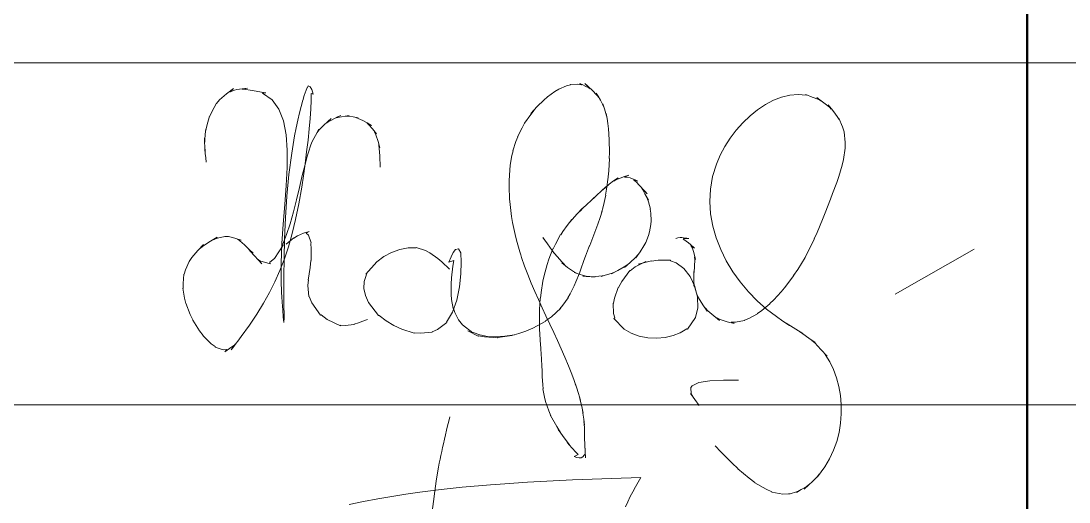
# Model space of a CAD drawing. Header units: millimetres. Extents: x -26895 to 107134, y 1241 to 21401.
# Drawn here: x 46806 to 47419, y 2185 to 2466 of the extents above; entities that cross this region are included whole.
import ezdxf

# ---------------------------------------------------------------- set-up
doc = ezdxf.new("R2010")
doc.units = ezdxf.units.MM
doc.layers.add('STANDARD', color=18, linetype='Continuous', lineweight=25, true_color=0x000000)

# ---------------------------------------------------------------- blocks, each defined once
blk = doc.blocks.new('*U37')
at = {"layer": 'STANDARD', "color": 0, "linetype": 'Continuous', "lineweight": 50}
blk.add_line((-130, 55), (-130, 0), dxfattribs=at)
at = {"layer": 'STANDARD', "color": 0, "linetype": 'Continuous', "lineweight": 13}
for p, q in [((-185, 25), (-120, 25)), ((-185, 20), (-120, 20))]:
    blk.add_line(p, q, dxfattribs=at)
at = {"layer": 'STANDARD', "color": 5, "linetype": 'Continuous', "lineweight": 18}
for p, q in [((-140.52, 24.63), (-140.503, 24.661)), ((-140.503, 24.661), (-140.477, 24.648)), ((-136.731, 24.662), (-136.844, 24.615)), ((-136.674, 24.677), (-136.731, 24.662)), ((-136.563, 24.686), (-136.674, 24.681)), ((-136.674, 24.681), (-136.674, 24.677)), ((-136.509, 24.678), (-136.563, 24.686)), ((-136.492, 24.675), (-136.536, 24.695)), ((-136.536, 24.695), (-136.509, 24.678)), ((-136.447, 24.654), (-136.492, 24.675)), ((-136.43, 24.669), (-136.462, 24.698)), ((-136.462, 24.698), (-136.386, 24.62)), ((-136.403, 24.632), (-136.447, 24.654)), ((-136.398, 24.64), (-136.43, 24.669)), ((-141.799, 24.459), (-141.7, 24.545)), ((-141.7, 24.545), (-141.596, 24.625)), ((-141.596, 24.625), (-141.644, 24.577)), ((-141.644, 24.577), (-141.583, 24.6)), ((-141.583, 24.6), (-141.545, 24.607)), ((-141.545, 24.607), (-141.507, 24.613)), ((-141.507, 24.613), (-141.469, 24.619)), ((-141.469, 24.619), (-141.431, 24.624)), ((-141.392, 24.628), (-141.468, 24.616)), ((-141.468, 24.616), (-141.449, 24.616)), ((-141.318, 24.595), (-141.449, 24.616)), ((-141.431, 24.624), (-141.392, 24.628)), ((-141.188, 24.572), (-141.318, 24.595)), ((-141.188, 24.572), (-141.123, 24.56)), ((-141.123, 24.56), (-141.172, 24.557)), ((-141.172, 24.557), (-141.033, 24.46)), ((-140.584, 24.447), (-140.561, 24.521)), ((-140.561, 24.521), (-140.519, 24.637)), ((-140.519, 24.637), (-140.52, 24.63)), ((-140.477, 24.648), (-140.45, 24.61)), ((-140.459, 24.549), (-140.46, 24.449)), ((-140.43, 24.539), (-140.459, 24.549)), ((-140.45, 24.61), (-140.43, 24.539)), ((-137.009, 24.5), (-137.061, 24.455)), ((-136.9, 24.579), (-137.01, 24.502)), ((-137.01, 24.502), (-137.009, 24.5)), ((-136.844, 24.612), (-136.9, 24.579)), ((-136.844, 24.615), (-136.844, 24.612)), ((-136.386, 24.62), (-136.403, 24.632)), ((-136.367, 24.609), (-136.398, 24.64)), ((-136.337, 24.578), (-136.367, 24.609)), ((-136.307, 24.547), (-136.337, 24.578)), ((-136.278, 24.515), (-136.307, 24.547)), ((-136.27, 24.512), (-136.297, 24.556)), ((-136.297, 24.556), (-136.265, 24.497)), ((-136.265, 24.497), (-136.278, 24.515)), ((-136.236, 24.454), (-136.27, 24.512)), ((-133.467, 24.527), (-133.588, 24.498)), ((-133.347, 24.537), (-133.467, 24.527)), ((-133.229, 24.526), (-133.347, 24.537)), ((-133.14, 24.499), (-133.236, 24.536)), ((-133.236, 24.536), (-133.229, 24.526)), ((-133.046, 24.461), (-133.14, 24.499)), ((-141.914, 24.284), (-141.844, 24.408)), ((-141.844, 24.408), (-141.842, 24.406)), ((-141.842, 24.406), (-141.799, 24.459)), ((-141.033, 24.46), (-140.933, 24.323)), ((-140.632, 24.266), (-140.584, 24.453)), ((-140.584, 24.453), (-140.584, 24.447)), ((-140.46, 24.449), (-140.466, 24.327)), ((-137.158, 24.359), (-137.253, 24.26)), ((-137.061, 24.455), (-137.158, 24.359)), ((-136.204, 24.395), (-136.236, 24.454)), ((-136.189, 24.362), (-136.204, 24.395)), ((-136.176, 24.327), (-136.199, 24.397)), ((-136.199, 24.397), (-136.189, 24.362)), ((-133.825, 24.389), (-133.939, 24.312)), ((-133.708, 24.451), (-133.825, 24.389)), ((-133.588, 24.498), (-133.708, 24.451)), ((-133.011, 24.445), (-133.073, 24.491)), ((-133.073, 24.491), (-133.013, 24.442)), ((-133.013, 24.442), (-133.046, 24.461)), ((-132.95, 24.398), (-133.011, 24.445)), ((-132.89, 24.349), (-132.95, 24.398)), ((-132.858, 24.324), (-132.908, 24.383)), ((-132.908, 24.383), (-132.862, 24.322)), ((-132.862, 24.322), (-132.89, 24.349)), ((-141.986, 24.08), (-141.945, 24.219)), ((-141.945, 24.219), (-141.943, 24.218)), ((-141.943, 24.218), (-141.914, 24.284)), ((-140.933, 24.323), (-140.866, 24.151)), ((-140.656, 24.161), (-140.632, 24.266)), ((-140.466, 24.327), (-140.476, 24.187)), ((-140.121, 24.184), (-140.074, 24.207)), ((-140.027, 24.229), (-140.095, 24.193)), ((-140.095, 24.193), (-140.071, 24.2)), ((-140.074, 24.207), (-140.027, 24.229)), ((-140.071, 24.2), (-140.017, 24.211)), ((-140.017, 24.211), (-139.963, 24.221)), ((-139.963, 24.221), (-139.908, 24.229)), ((-139.908, 24.229), (-139.957, 24.218)), ((-139.957, 24.218), (-139.92, 24.217)), ((-139.92, 24.217), (-139.845, 24.207)), ((-139.845, 24.207), (-139.772, 24.194)), ((-139.772, 24.194), (-139.809, 24.198)), ((-139.809, 24.198), (-139.773, 24.186)), ((-137.254, 24.245), (-137.344, 24.116)), ((-137.203, 24.308), (-137.254, 24.245)), ((-137.253, 24.26), (-137.203, 24.308)), ((-136.154, 24.256), (-136.176, 24.327)), ((-136.145, 24.22), (-136.154, 24.256)), ((-136.138, 24.184), (-136.151, 24.257)), ((-136.151, 24.257), (-136.145, 24.22)), ((-134.049, 24.223), (-134.153, 24.123)), ((-133.939, 24.312), (-134.049, 24.223)), ((-132.811, 24.263), (-132.858, 24.324)), ((-132.765, 24.202), (-132.811, 24.263)), ((-132.746, 24.17), (-132.765, 24.202)), ((-142.001, 24.01), (-141.986, 24.08)), ((-140.866, 24.151), (-140.827, 23.948)), ((-140.703, 23.93), (-140.68, 24.049)), ((-140.68, 24.049), (-140.656, 24.161)), ((-140.476, 24.187), (-140.49, 24.032)), ((-140.343, 24.02), (-140.281, 24.082)), ((-140.281, 24.082), (-140.216, 24.142)), ((-140.169, 24.183), (-140.232, 24.122)), ((-140.232, 24.122), (-140.211, 24.136)), ((-140.216, 24.142), (-140.169, 24.183)), ((-140.211, 24.136), (-140.166, 24.16)), ((-140.166, 24.16), (-140.121, 24.184)), ((-139.773, 24.186), (-139.707, 24.154)), ((-139.707, 24.154), (-139.641, 24.12)), ((-139.578, 24.083), (-139.644, 24.115)), ((-139.644, 24.115), (-139.617, 24.092)), ((-139.641, 24.12), (-139.578, 24.083)), ((-139.617, 24.092), (-139.565, 24.033)), ((-137.38, 24.05), (-137.445, 23.917)), ((-137.342, 24.116), (-137.38, 24.05)), ((-137.344, 24.116), (-137.342, 24.116)), ((-136.126, 24.11), (-136.138, 24.184)), ((-136.122, 24.073), (-136.126, 24.11)), ((-136.118, 24.036), (-136.125, 24.111)), ((-136.125, 24.111), (-136.122, 24.073)), ((-134.153, 24.123), (-134.25, 24.014)), ((-132.697, 24.064), (-132.753, 24.19)), ((-132.753, 24.19), (-132.746, 24.17)), ((-132.676, 23.989), (-132.697, 24.064)), ((-142.018, 23.838), (-142.02, 23.904)), ((-142.02, 23.904), (-142.016, 23.839)), ((-142.015, 23.872), (-142.009, 23.952)), ((-142.009, 23.952), (-142.001, 24.032)), ((-142.001, 24.032), (-142.001, 24.01)), ((-140.827, 23.948), (-140.811, 23.72)), ((-140.725, 23.805), (-140.703, 23.93)), ((-140.49, 24.032), (-140.507, 23.867)), ((-140.447, 23.849), (-140.4, 23.939)), ((-140.4, 23.939), (-140.351, 24.028)), ((-140.351, 24.028), (-140.373, 23.981)), ((-140.373, 23.981), (-140.343, 24.02)), ((-139.565, 24.033), (-139.506, 23.961)), ((-139.506, 23.961), (-139.535, 23.989)), ((-139.535, 23.989), (-139.514, 23.945)), ((-139.514, 23.945), (-139.483, 23.851)), ((-137.443, 23.917), (-137.469, 23.849)), ((-137.445, 23.917), (-137.443, 23.917)), ((-136.113, 23.961), (-136.118, 24.036)), ((-136.108, 23.87), (-136.113, 23.961)), ((-134.338, 23.897), (-134.417, 23.774)), ((-134.25, 24.014), (-134.338, 23.897)), ((-132.672, 23.99), (-132.676, 23.989)), ((-132.659, 23.832), (-132.672, 23.99)), ((-142.015, 23.773), (-142.018, 23.838)), ((-142.016, 23.839), (-142.015, 23.872)), ((-142.009, 23.676), (-142.016, 23.739)), ((-142.016, 23.739), (-142.008, 23.676)), ((-142.011, 23.708), (-142.015, 23.773)), ((-140.745, 23.678), (-140.725, 23.805)), ((-140.507, 23.867), (-140.527, 23.696)), ((-140.502, 23.693), (-140.467, 23.801)), ((-140.467, 23.799), (-140.447, 23.849)), ((-140.467, 23.801), (-140.467, 23.799)), ((-139.483, 23.851), (-139.456, 23.754)), ((-139.456, 23.754), (-139.473, 23.8)), ((-139.473, 23.8), (-139.466, 23.748)), ((-139.466, 23.748), (-139.457, 23.641)), ((-137.469, 23.849), (-137.513, 23.712)), ((-136.107, 23.87), (-136.108, 23.87)), ((-136.104, 23.69), (-136.107, 23.87)), ((-134.417, 23.774), (-134.485, 23.647)), ((-132.684, 23.587), (-132.659, 23.752)), ((-132.661, 23.751), (-132.659, 23.832)), ((-132.659, 23.752), (-132.661, 23.751)), ((-142.008, 23.676), (-142.011, 23.708)), ((-142.002, 23.612), (-142.009, 23.676)), ((-141.994, 23.548), (-142.002, 23.612)), ((-140.811, 23.72), (-140.812, 23.47)), ((-140.785, 23.367), (-140.745, 23.678)), ((-140.55, 23.513), (-140.519, 23.637)), ((-140.527, 23.696), (-140.549, 23.521)), ((-140.519, 23.636), (-140.502, 23.693)), ((-140.519, 23.637), (-140.519, 23.636)), ((-139.457, 23.641), (-139.457, 23.612)), ((-139.457, 23.612), (-139.456, 23.585)), ((-139.456, 23.585), (-139.455, 23.529)), ((-137.528, 23.642), (-137.553, 23.502)), ((-137.512, 23.712), (-137.528, 23.642)), ((-137.513, 23.712), (-137.512, 23.712)), ((-136.114, 23.42), (-136.104, 23.599)), ((-136.105, 23.599), (-136.104, 23.69)), ((-136.104, 23.599), (-136.105, 23.599)), ((-134.485, 23.647), (-134.541, 23.517)), ((-132.704, 23.503), (-132.684, 23.587)), ((-140.812, 23.47), (-140.826, 23.204)), ((-140.59, 23.35), (-140.55, 23.513)), ((-140.549, 23.521), (-140.574, 23.349)), ((-139.455, 23.529), (-139.455, 23.472)), ((-137.56, 23.431), (-137.57, 23.281)), ((-137.552, 23.502), (-137.56, 23.431)), ((-137.553, 23.502), (-137.552, 23.502)), ((-134.541, 23.517), (-134.597, 23.336)), ((-132.753, 23.336), (-132.702, 23.503)), ((-132.702, 23.503), (-132.704, 23.503)), ((-140.815, 23.05), (-140.785, 23.367)), ((-140.631, 23.177), (-140.59, 23.35)), ((-140.574, 23.349), (-140.599, 23.182)), ((-137.57, 23.281), (-137.57, 23.274)), ((-136.144, 23.154), (-136.12, 23.33)), ((-136.122, 23.331), (-136.114, 23.42)), ((-136.12, 23.33), (-136.122, 23.331)), ((-136.042, 23.272), (-135.978, 23.32)), ((-135.978, 23.32), (-136.041, 23.269)), ((-136.041, 23.269), (-136.01, 23.288)), ((-136.01, 23.288), (-135.946, 23.314)), ((-135.946, 23.314), (-135.883, 23.337)), ((-135.883, 23.337), (-135.82, 23.357)), ((-135.82, 23.357), (-135.883, 23.33)), ((-135.883, 23.33), (-135.852, 23.33)), ((-135.852, 23.33), (-135.802, 23.317)), ((-135.802, 23.317), (-135.764, 23.303)), ((-135.764, 23.303), (-135.726, 23.288)), ((-135.689, 23.271), (-135.752, 23.291)), ((-135.752, 23.291), (-135.736, 23.279)), ((-135.736, 23.279), (-135.704, 23.249)), ((-135.726, 23.288), (-135.689, 23.271)), ((-134.597, 23.336), (-134.629, 23.154)), ((-132.781, 23.252), (-132.768, 23.295)), ((-132.768, 23.295), (-132.753, 23.336)), ((-140.826, 23.204), (-140.846, 22.927)), ((-140.674, 22.998), (-140.631, 23.177)), ((-140.599, 23.182), (-140.642, 22.936)), ((-137.57, 23.274), (-137.57, 23.187)), ((-137.57, 23.187), (-137.565, 23.013)), ((-136.157, 23.184), (-136.357, 23.001)), ((-136.2, 23.145), (-136.168, 23.172)), ((-136.168, 23.172), (-136.105, 23.223)), ((-136.159, 23.066), (-136.144, 23.154)), ((-136.105, 23.223), (-136.042, 23.272)), ((-135.704, 23.249), (-135.673, 23.218)), ((-135.673, 23.218), (-135.643, 23.186)), ((-135.643, 23.186), (-135.613, 23.152)), ((-135.554, 23.084), (-135.63, 23.164)), ((-135.63, 23.164), (-135.617, 23.144)), ((-135.617, 23.144), (-135.584, 23.083)), ((-135.613, 23.152), (-135.583, 23.118)), ((-134.629, 23.154), (-134.638, 22.972)), ((-132.843, 23.088), (-132.781, 23.252)), ((-140.836, 22.734), (-140.815, 23.05)), ((-140.719, 22.82), (-140.674, 22.998)), ((-137.565, 23.013), (-137.564, 23.013)), ((-137.564, 23.013), (-137.556, 22.926)), ((-136.314, 23.042), (-136.491, 22.874)), ((-136.314, 23.042), (-136.357, 23.001)), ((-136.197, 22.893), (-136.158, 23.066)), ((-136.158, 23.066), (-136.159, 23.066)), ((-135.584, 23.083), (-135.534, 22.991)), ((-135.583, 23.118), (-135.554, 23.084)), ((-135.534, 22.991), (-135.553, 23.021)), ((-135.553, 23.021), (-135.533, 22.967)), ((-134.638, 22.972), (-134.626, 22.792)), ((-132.952, 22.807), (-132.875, 23.006)), ((-132.875, 23.007), (-132.843, 23.088)), ((-132.875, 23.006), (-132.875, 23.007)), ((-140.846, 22.927), (-140.869, 22.642)), ((-140.768, 22.648), (-140.719, 22.82)), ((-140.642, 22.936), (-140.688, 22.711)), ((-137.556, 22.926), (-137.534, 22.752)), ((-136.573, 22.791), (-136.495, 22.874)), ((-136.495, 22.874), (-136.532, 22.832)), ((-136.532, 22.832), (-136.491, 22.874)), ((-136.241, 22.737), (-136.21, 22.832)), ((-136.22, 22.807), (-136.197, 22.893)), ((-136.21, 22.832), (-136.22, 22.807)), ((-135.533, 22.967), (-135.504, 22.858)), ((-135.504, 22.858), (-135.506, 22.858)), ((-135.506, 22.858), (-135.499, 22.802)), ((-140.849, 22.428), (-140.836, 22.734)), ((-140.688, 22.711), (-140.738, 22.504)), ((-137.534, 22.752), (-137.533, 22.752)), ((-137.533, 22.752), (-137.518, 22.665)), ((-137.518, 22.665), (-137.483, 22.492)), ((-136.72, 22.622), (-136.653, 22.71)), ((-136.653, 22.71), (-136.685, 22.665)), ((-136.685, 22.665), (-136.649, 22.707)), ((-136.649, 22.707), (-136.573, 22.791)), ((-136.272, 22.643), (-136.241, 22.737)), ((-135.495, 22.691), (-135.5, 22.636)), ((-135.499, 22.802), (-135.493, 22.691)), ((-135.493, 22.691), (-135.495, 22.691)), ((-134.626, 22.792), (-134.595, 22.614)), ((-133.069, 22.52), (-132.99, 22.709)), ((-132.99, 22.709), (-132.972, 22.759)), ((-132.972, 22.759), (-132.952, 22.807)), ((-140.869, 22.642), (-140.888, 22.356)), ((-140.819, 22.489), (-140.768, 22.648)), ((-140.662, 22.472), (-140.572, 22.51)), ((-140.572, 22.51), (-140.488, 22.535)), ((-140.488, 22.535), (-140.536, 22.508)), ((-136.815, 22.487), (-136.785, 22.533)), ((-136.785, 22.533), (-136.72, 22.622)), ((-136.33, 22.486), (-136.3, 22.564)), ((-136.3, 22.564), (-136.271, 22.643)), ((-136.271, 22.643), (-136.286, 22.603)), ((-136.286, 22.603), (-136.272, 22.643)), ((-135.519, 22.527), (-135.534, 22.475)), ((-135.517, 22.527), (-135.519, 22.527)), ((-135.5, 22.636), (-135.517, 22.527)), ((-134.595, 22.614), (-134.545, 22.439)), ((-133.11, 22.427), (-133.069, 22.52)), ((-142.031, 22.327), (-141.932, 22.391)), ((-141.932, 22.391), (-141.832, 22.451)), ((-141.832, 22.451), (-141.881, 22.416)), ((-141.881, 22.416), (-141.828, 22.437)), ((-141.828, 22.437), (-141.723, 22.462)), ((-141.723, 22.462), (-141.723, 22.459)), ((-141.723, 22.459), (-141.671, 22.459)), ((-141.671, 22.459), (-141.576, 22.438)), ((-141.576, 22.438), (-141.482, 22.409)), ((-141.482, 22.409), (-141.536, 22.418)), ((-141.536, 22.418), (-141.501, 22.395)), ((-141.501, 22.395), (-141.436, 22.337)), ((-140.888, 22.356), (-140.899, 22.072)), ((-140.874, 22.347), (-140.819, 22.489)), ((-140.857, 22.138), (-140.849, 22.428)), ((-140.824, 22.351), (-140.713, 22.439)), ((-140.738, 22.504), (-140.792, 22.312)), ((-140.714, 22.437), (-140.662, 22.472)), ((-140.713, 22.439), (-140.714, 22.437)), ((-140.536, 22.508), (-140.502, 22.48)), ((-140.502, 22.48), (-140.461, 22.368)), ((-140.461, 22.368), (-140.466, 22.359)), ((-140.466, 22.359), (-140.46, 22.279)), ((-137.483, 22.492), (-137.482, 22.492)), ((-137.482, 22.492), (-137.461, 22.406)), ((-137.461, 22.406), (-137.413, 22.236)), ((-137.009, 22.352), (-137.078, 22.448)), ((-137.078, 22.448), (-137.043, 22.401)), ((-136.892, 22.351), (-136.817, 22.488)), ((-136.817, 22.488), (-136.815, 22.487)), ((-136.33, 22.486), (-136.392, 22.329)), ((-136.346, 22.447), (-136.33, 22.486)), ((-135.574, 22.372), (-135.599, 22.325)), ((-135.573, 22.372), (-135.574, 22.372)), ((-135.534, 22.475), (-135.573, 22.372)), ((-135.132, 22.429), (-135.103, 22.44)), ((-135.103, 22.44), (-135.07, 22.444)), ((-135.07, 22.444), (-135.046, 22.444)), ((-135.046, 22.444), (-135.021, 22.442)), ((-134.945, 22.429), (-135.026, 22.426)), ((-135.026, 22.426), (-135.014, 22.419)), ((-135.021, 22.442), (-134.996, 22.438)), ((-135.014, 22.419), (-134.982, 22.394)), ((-134.996, 22.438), (-134.971, 22.434)), ((-134.982, 22.394), (-134.95, 22.368)), ((-134.971, 22.434), (-134.945, 22.429)), ((-134.95, 22.368), (-134.919, 22.342)), ((-134.545, 22.439), (-134.478, 22.269)), ((-133.198, 22.245), (-133.109, 22.427)), ((-133.109, 22.427), (-133.11, 22.427)), ((-142.204, 22.152), (-142.116, 22.254)), ((-142.116, 22.254), (-142.035, 22.342)), ((-142.035, 22.342), (-142.077, 22.29)), ((-142.077, 22.29), (-142.031, 22.327)), ((-141.436, 22.337), (-141.372, 22.277)), ((-141.308, 22.215), (-141.374, 22.273)), ((-141.374, 22.273), (-141.345, 22.24)), ((-141.372, 22.277), (-141.308, 22.215)), ((-141.345, 22.24), (-141.29, 22.179)), ((-140.995, 22.139), (-140.872, 22.332)), ((-140.872, 22.332), (-140.874, 22.347)), ((-140.792, 22.312), (-140.852, 22.132)), ((-140.46, 22.279), (-140.463, 22.108)), ((-139.285, 22.228), (-139.399, 22.167)), ((-139.165, 22.272), (-139.285, 22.228)), ((-139.044, 22.294), (-139.165, 22.272)), ((-138.928, 22.293), (-139.044, 22.294)), ((-138.926, 22.298), (-138.928, 22.293)), ((-138.792, 22.254), (-138.926, 22.298)), ((-138.729, 22.222), (-138.792, 22.254)), ((-138.728, 22.224), (-138.729, 22.222)), ((-138.61, 22.138), (-138.728, 22.224)), ((-138.385, 22.228), (-138.418, 22.164)), ((-138.353, 22.272), (-138.385, 22.228)), ((-138.31, 22.282), (-138.353, 22.272)), ((-138.275, 22.22), (-138.31, 22.282)), ((-138.268, 22.086), (-138.275, 22.22)), ((-137.413, 22.236), (-137.398, 22.195)), ((-136.94, 22.257), (-137.009, 22.352)), ((-136.987, 22.129), (-136.928, 22.28)), ((-136.868, 22.167), (-136.942, 22.252)), ((-136.942, 22.252), (-136.904, 22.211)), ((-136.904, 22.211), (-136.94, 22.257)), ((-136.928, 22.28), (-136.926, 22.279)), ((-136.926, 22.279), (-136.892, 22.351)), ((-136.453, 22.172), (-136.423, 22.251)), ((-136.423, 22.251), (-136.393, 22.33)), ((-136.393, 22.33), (-136.408, 22.29)), ((-136.408, 22.29), (-136.392, 22.329)), ((-135.656, 22.236), (-135.716, 22.149)), ((-135.599, 22.325), (-135.656, 22.236)), ((-134.919, 22.342), (-134.86, 22.291)), ((-134.86, 22.291), (-134.912, 22.328)), ((-134.912, 22.328), (-134.89, 22.29)), ((-134.89, 22.29), (-134.865, 22.209)), ((-134.865, 22.209), (-134.845, 22.125)), ((-134.478, 22.269), (-134.396, 22.104)), ((-133.246, 22.155), (-133.198, 22.245)), ((-130.775, 22.276), (-131.928, 21.618)), ((-142.298, 21.972), (-142.245, 22.095)), ((-142.245, 22.095), (-142.242, 22.094)), ((-142.242, 22.094), (-142.204, 22.152)), ((-141.29, 22.179), (-141.235, 22.119)), ((-141.181, 22.062), (-141.237, 22.124)), ((-141.237, 22.124), (-141.211, 22.103)), ((-141.235, 22.119), (-141.181, 22.062)), ((-141.211, 22.103), (-141.06, 22.062)), ((-141.063, 22.085), (-140.995, 22.139)), ((-141.06, 22.062), (-141.063, 22.085)), ((-140.852, 22.132), (-140.917, 21.962)), ((-140.899, 22.072), (-140.9, 21.895)), ((-140.86, 21.874), (-140.857, 22.138)), ((-140.466, 22.108), (-140.477, 22.006)), ((-140.463, 22.108), (-140.466, 22.108)), ((-139.501, 22.091), (-139.662, 21.911)), ((-139.399, 22.167), (-139.501, 22.091)), ((-138.582, 22.113), (-138.61, 22.138)), ((-138.553, 22.089), (-138.582, 22.113)), ((-138.442, 21.984), (-138.553, 22.089)), ((-138.418, 22.164), (-138.45, 22.086)), ((-138.45, 22.086), (-138.379, 22.108)), ((-138.379, 22.108), (-138.392, 22.028)), ((-138.273, 21.915), (-138.268, 22.086)), ((-137.398, 22.195), (-137.386, 22.153)), ((-137.386, 22.153), (-137.342, 22.027)), ((-137.057, 21.891), (-137.014, 22.052)), ((-137.014, 22.052), (-137.013, 22.052)), ((-137.013, 22.052), (-136.987, 22.129)), ((-136.794, 22.084), (-136.868, 22.167)), ((-136.715, 22.01), (-136.798, 22.074)), ((-136.798, 22.074), (-136.755, 22.046)), ((-136.755, 22.046), (-136.794, 22.084)), ((-136.521, 21.985), (-136.476, 22.11)), ((-136.453, 22.172), (-136.476, 22.11)), ((-135.801, 22.081), (-135.881, 22.01)), ((-135.724, 22.154), (-135.801, 22.081)), ((-135.728, 22.017), (-135.573, 22.093)), ((-135.689, 22.194), (-135.724, 22.154)), ((-135.716, 22.149), (-135.689, 22.194)), ((-135.684, 22.055), (-135.487, 22.103)), ((-135.573, 22.093), (-135.571, 22.083)), ((-135.487, 22.101), (-135.391, 22.115)), ((-135.487, 22.103), (-135.487, 22.101)), ((-135.391, 22.115), (-135.209, 22.114)), ((-135.209, 22.114), (-135.211, 22.107)), ((-135.211, 22.107), (-135.128, 22.078)), ((-135.128, 22.078), (-135.015, 21.995)), ((-134.858, 22.12), (-134.862, 22.027)), ((-134.845, 22.125), (-134.86, 22.165)), ((-134.86, 22.165), (-134.858, 22.12)), ((-134.396, 22.104), (-134.301, 21.946)), ((-133.352, 21.978), (-133.244, 22.155)), ((-133.244, 22.155), (-133.246, 22.155)), ((-142.333, 21.773), (-142.319, 21.909)), ((-142.319, 21.909), (-142.316, 21.908)), ((-142.316, 21.908), (-142.298, 21.972)), ((-140.917, 21.962), (-140.99, 21.799)), ((-140.477, 22.006), (-140.503, 21.823)), ((-139.651, 21.906), (-139.687, 21.804)), ((-139.662, 21.911), (-139.651, 21.906)), ((-138.392, 22.028), (-138.413, 21.855)), ((-138.295, 21.725), (-138.273, 21.915)), ((-137.342, 22.027), (-137.295, 21.903)), ((-137.295, 21.903), (-137.246, 21.78)), ((-136.63, 21.95), (-136.715, 22.01)), ((-136.585, 21.926), (-136.63, 21.95)), ((-136.53, 21.904), (-136.618, 21.933)), ((-136.618, 21.933), (-136.585, 21.926)), ((-136.592, 21.8), (-136.543, 21.923)), ((-136.543, 21.923), (-136.533, 21.954)), ((-136.533, 21.954), (-136.521, 21.985)), ((-136.465, 21.885), (-136.53, 21.904)), ((-136.079, 21.922), (-136.164, 21.895)), ((-136.028, 21.941), (-136.079, 21.922)), ((-135.98, 21.964), (-136.074, 21.913)), ((-136.074, 21.913), (-136.028, 21.941)), ((-135.887, 22.017), (-135.98, 21.964)), ((-135.922, 21.803), (-135.803, 21.963)), ((-135.843, 22.048), (-135.887, 22.017)), ((-135.881, 22.01), (-135.843, 22.048)), ((-135.803, 21.963), (-135.8, 21.958)), ((-135.8, 21.958), (-135.728, 22.017)), ((-135.015, 21.995), (-134.922, 21.875)), ((-134.869, 21.931), (-134.871, 21.834)), ((-134.866, 21.979), (-134.869, 21.931)), ((-134.862, 22.027), (-134.867, 21.933)), ((-134.867, 21.933), (-134.866, 21.979)), ((-134.301, 21.946), (-134.192, 21.796)), ((-133.412, 21.889), (-133.352, 21.978)), ((-142.332, 21.703), (-142.333, 21.773)), ((-140.99, 21.799), (-141.07, 21.641)), ((-140.9, 21.895), (-140.898, 21.853)), ((-140.898, 21.853), (-140.898, 21.81)), ((-140.898, 21.81), (-140.893, 21.647)), ((-140.86, 21.643), (-140.86, 21.874)), ((-140.502, 21.826), (-140.509, 21.744)), ((-140.509, 21.744), (-140.496, 21.586)), ((-140.503, 21.823), (-140.502, 21.826)), ((-139.687, 21.804), (-139.692, 21.701)), ((-138.417, 21.768), (-138.418, 21.609)), ((-138.412, 21.854), (-138.417, 21.768)), ((-138.413, 21.855), (-138.412, 21.854)), ((-137.246, 21.78), (-137.195, 21.659)), ((-137.102, 21.642), (-137.076, 21.81)), ((-137.076, 21.81), (-137.075, 21.809)), ((-137.075, 21.809), (-137.057, 21.891)), ((-136.618, 21.74), (-136.592, 21.8)), ((-136.441, 21.878), (-136.492, 21.882)), ((-136.492, 21.882), (-136.441, 21.88)), ((-136.441, 21.88), (-136.465, 21.885)), ((-136.39, 21.875), (-136.441, 21.878)), ((-136.339, 21.873), (-136.39, 21.875)), ((-136.365, 21.866), (-136.313, 21.874)), ((-136.313, 21.872), (-136.365, 21.866)), ((-136.313, 21.874), (-136.339, 21.873)), ((-136.26, 21.879), (-136.313, 21.872)), ((-136.208, 21.886), (-136.26, 21.879)), ((-136.164, 21.895), (-136.224, 21.878)), ((-136.224, 21.878), (-136.182, 21.892)), ((-136.182, 21.892), (-136.208, 21.886)), ((-135.971, 21.714), (-135.922, 21.803)), ((-134.922, 21.875), (-134.854, 21.73)), ((-134.871, 21.834), (-134.87, 21.737)), ((-134.87, 21.737), (-134.868, 21.786)), ((-134.868, 21.786), (-134.859, 21.728)), ((-134.192, 21.796), (-134.073, 21.654)), ((-133.546, 21.712), (-133.409, 21.889)), ((-133.409, 21.889), (-133.412, 21.889)), ((-142.31, 21.558), (-142.335, 21.704)), ((-142.335, 21.704), (-142.332, 21.703)), ((-141.07, 21.641), (-141.159, 21.484)), ((-140.893, 21.647), (-140.892, 21.649)), ((-140.892, 21.649), (-140.889, 21.574)), ((-140.859, 21.452), (-140.86, 21.643)), ((-139.692, 21.701), (-139.669, 21.597)), ((-139.669, 21.597), (-139.621, 21.495)), ((-138.418, 21.609), (-138.416, 21.611)), ((-138.416, 21.611), (-138.409, 21.54)), ((-138.335, 21.532), (-138.295, 21.725)), ((-137.195, 21.659), (-137.141, 21.538)), ((-137.112, 21.557), (-137.102, 21.642)), ((-136.709, 21.566), (-136.676, 21.623)), ((-136.676, 21.623), (-136.617, 21.74)), ((-136.617, 21.74), (-136.618, 21.74)), ((-136.029, 21.56), (-135.975, 21.715)), ((-135.975, 21.715), (-135.971, 21.714)), ((-134.859, 21.728), (-134.828, 21.616)), ((-134.854, 21.73), (-134.816, 21.574)), ((-134.828, 21.616), (-134.825, 21.617)), ((-134.825, 21.617), (-134.801, 21.563)), ((-134.073, 21.654), (-133.945, 21.522)), ((-133.704, 21.536), (-133.595, 21.652)), ((-133.596, 21.652), (-133.546, 21.712)), ((-133.595, 21.652), (-133.596, 21.652)), ((-142.29, 21.483), (-142.31, 21.558)), ((-142.229, 21.323), (-142.294, 21.485)), ((-142.294, 21.485), (-142.29, 21.483)), ((-141.159, 21.484), (-141.257, 21.326)), ((-140.889, 21.574), (-140.881, 21.438)), ((-140.881, 21.438), (-140.881, 21.441)), ((-140.881, 21.441), (-140.877, 21.383)), ((-140.857, 21.31), (-140.859, 21.452)), ((-140.496, 21.586), (-140.489, 21.586)), ((-140.489, 21.586), (-140.45, 21.491)), ((-140.45, 21.491), (-140.323, 21.312)), ((-139.621, 21.495), (-139.475, 21.305)), ((-138.409, 21.54), (-138.385, 21.406)), ((-138.397, 21.356), (-138.335, 21.532)), ((-137.141, 21.538), (-137.086, 21.418)), ((-137.124, 21.387), (-137.114, 21.558)), ((-137.114, 21.558), (-137.112, 21.557)), ((-136.828, 21.405), (-136.785, 21.457)), ((-136.785, 21.457), (-136.707, 21.565)), ((-136.707, 21.565), (-136.709, 21.566)), ((-136.051, 21.482), (-136.045, 21.484)), ((-136.044, 21.337), (-136.051, 21.482)), ((-136.045, 21.484), (-136.029, 21.56)), ((-134.816, 21.574), (-134.811, 21.419)), ((-134.801, 21.563), (-134.74, 21.464)), ((-134.74, 21.464), (-134.676, 21.367)), ((-133.945, 21.522), (-133.808, 21.401)), ((-133.879, 21.379), (-133.76, 21.479)), ((-133.76, 21.48), (-133.704, 21.536)), ((-133.76, 21.479), (-133.76, 21.48)), ((-142.188, 21.241), (-142.229, 21.323)), ((-141.257, 21.326), (-141.364, 21.165)), ((-140.877, 21.383), (-140.869, 21.289)), ((-140.869, 21.289), (-140.861, 21.203)), ((-140.855, 21.278), (-140.857, 21.31)), ((-140.323, 21.312), (-140.315, 21.316)), ((-140.315, 21.316), (-140.227, 21.246)), ((-139.475, 21.305), (-139.466, 21.308)), ((-139.466, 21.308), (-139.365, 21.228)), ((-138.482, 21.211), (-138.397, 21.356)), ((-138.385, 21.406), (-138.383, 21.408)), ((-138.383, 21.408), (-138.363, 21.349)), ((-138.363, 21.349), (-138.31, 21.241)), ((-137.127, 21.323), (-137.125, 21.355)), ((-137.126, 21.196), (-137.127, 21.323)), ((-137.125, 21.355), (-137.124, 21.387)), ((-137.086, 21.418), (-137.031, 21.299)), ((-137.036, 21.227), (-136.951, 21.289)), ((-136.918, 21.059), (-137.031, 21.299)), ((-136.951, 21.289), (-136.813, 21.414)), ((-136.813, 21.414), (-136.828, 21.405)), ((-136.026, 21.27), (-136.044, 21.337)), ((-134.811, 21.419), (-134.846, 21.279)), ((-134.676, 21.367), (-134.704, 21.418)), ((-134.704, 21.418), (-134.666, 21.376)), ((-134.666, 21.376), (-134.58, 21.303)), ((-134.58, 21.303), (-134.493, 21.235)), ((-134.067, 21.263), (-133.94, 21.332)), ((-133.941, 21.335), (-133.879, 21.379)), ((-133.94, 21.332), (-133.941, 21.335)), ((-133.808, 21.401), (-133.665, 21.291)), ((-133.665, 21.291), (-133.569, 21.225)), ((-142.19, 21.239), (-142.188, 21.241)), ((-142.092, 21.083), (-142.19, 21.239)), ((-141.364, 21.165), (-141.482, 20.997)), ((-140.861, 21.203), (-140.865, 21.254)), ((-140.865, 21.254), (-140.859, 21.203)), ((-140.859, 21.203), (-140.855, 21.278)), ((-140.227, 21.246), (-140.034, 21.153)), ((-140.034, 21.153), (-140.032, 21.165)), ((-140.032, 21.165), (-139.966, 21.16)), ((-139.966, 21.16), (-139.835, 21.175)), ((-139.835, 21.179), (-139.769, 21.198)), ((-139.835, 21.175), (-139.835, 21.179)), ((-139.769, 21.198), (-139.704, 21.221)), ((-139.704, 21.221), (-139.638, 21.246)), ((-139.365, 21.228), (-139.254, 21.159)), ((-139.254, 21.159), (-139.136, 21.104)), ((-138.617, 21.1), (-138.478, 21.203)), ((-138.478, 21.203), (-138.482, 21.211)), ((-138.31, 21.241), (-138.307, 21.243)), ((-138.307, 21.243), (-138.248, 21.17)), ((-138.248, 21.17), (-138.098, 21.054)), ((-137.223, 21.122), (-137.033, 21.224)), ((-137.125, 21.164), (-137.126, 21.196)), ((-137.125, 21.132), (-137.125, 21.164)), ((-137.119, 21.007), (-137.125, 21.132)), ((-137.033, 21.224), (-137.036, 21.227)), ((-136.039, 21.263), (-136.026, 21.27)), ((-135.89, 21.106), (-136.039, 21.263)), ((-134.846, 21.279), (-134.965, 21.106)), ((-134.493, 21.235), (-134.535, 21.273)), ((-134.535, 21.273), (-134.487, 21.248)), ((-134.487, 21.248), (-134.385, 21.215)), ((-134.385, 21.215), (-134.283, 21.187)), ((-134.326, 21.207), (-134.261, 21.208)), ((-134.283, 21.187), (-134.326, 21.207)), ((-134.261, 21.208), (-134.131, 21.232)), ((-134.131, 21.236), (-134.067, 21.263)), ((-134.131, 21.232), (-134.131, 21.236)), ((-133.569, 21.225), (-133.471, 21.161)), ((-133.471, 21.161), (-133.52, 21.194)), ((-133.278, 21.041), (-133.52, 21.194)), ((-142.038, 21.012), (-142.092, 21.083)), ((-142.039, 21.007), (-142.038, 21.012)), ((-141.924, 20.894), (-142.039, 21.007)), ((-141.482, 20.997), (-141.531, 20.932)), ((-139.136, 21.104), (-138.956, 21.049)), ((-138.956, 21.049), (-138.956, 21.055)), ((-138.956, 21.055), (-138.866, 21.046)), ((-138.866, 21.046), (-138.693, 21.061)), ((-138.695, 21.068), (-138.617, 21.1)), ((-138.693, 21.061), (-138.695, 21.068)), ((-138.17, 21.08), (-138.021, 21.005)), ((-138.098, 21.054), (-138.092, 21.06)), ((-138.092, 21.06), (-137.995, 21.024)), ((-138.021, 21.005), (-138.016, 21.011)), ((-138.016, 21.011), (-137.928, 20.993)), ((-137.995, 21.024), (-137.886, 21.001)), ((-137.928, 20.993), (-137.737, 20.981)), ((-137.886, 21.001), (-137.765, 20.994)), ((-137.765, 20.994), (-137.632, 21.002)), ((-137.737, 20.981), (-137.735, 20.986)), ((-137.735, 20.986), (-137.633, 20.997)), ((-137.633, 20.997), (-137.53, 21.016)), ((-137.632, 21.002), (-137.489, 21.026)), ((-137.53, 21.016), (-137.426, 21.044)), ((-137.426, 21.044), (-137.323, 21.079)), ((-137.323, 21.079), (-137.223, 21.122)), ((-137.117, 20.976), (-137.119, 21.007)), ((-136.918, 21.059), (-136.863, 20.939)), ((-135.787, 21.047), (-135.89, 21.106)), ((-135.669, 21.006), (-135.787, 21.047)), ((-135.542, 20.981), (-135.669, 21.006)), ((-135.411, 20.974), (-135.542, 20.981)), ((-135.29, 20.985), (-135.411, 20.974)), ((-135.174, 21.012), (-135.29, 20.985)), ((-135.068, 21.055), (-135.174, 21.012)), ((-134.975, 21.113), (-135.068, 21.055)), ((-134.965, 21.106), (-134.975, 21.113)), ((-133.326, 21.071), (-133.28, 21.04)), ((-133.28, 21.04), (-133.189, 20.976)), ((-141.865, 20.851), (-141.924, 20.894)), ((-141.865, 20.844), (-141.865, 20.851)), ((-141.748, 20.806), (-141.865, 20.844)), ((-141.618, 20.847), (-141.653, 20.822)), ((-141.631, 20.805), (-141.569, 20.886)), ((-141.606, 20.836), (-141.631, 20.805)), ((-141.583, 20.872), (-141.618, 20.847)), ((-141.581, 20.868), (-141.606, 20.836)), ((-141.569, 20.886), (-141.583, 20.872)), ((-141.556, 20.9), (-141.581, 20.868)), ((-141.531, 20.932), (-141.556, 20.9)), ((-137.116, 20.945), (-137.117, 20.976)), ((-137.108, 20.824), (-137.116, 20.945)), ((-136.863, 20.939), (-136.808, 20.818)), ((-133.189, 20.976), (-133.1, 20.91)), ((-133.1, 20.91), (-133.146, 20.942)), ((-133.146, 20.942), (-133.104, 20.906)), ((-133.104, 20.906), (-133.013, 20.811)), ((-141.691, 20.808), (-141.748, 20.806)), ((-141.724, 20.777), (-141.691, 20.808)), ((-141.688, 20.799), (-141.724, 20.777)), ((-141.653, 20.822), (-141.688, 20.799)), ((-137.106, 20.794), (-137.108, 20.824)), ((-137.103, 20.763), (-137.106, 20.794)), ((-137.096, 20.648), (-137.103, 20.763)), ((-136.808, 20.818), (-136.754, 20.696)), ((-136.754, 20.696), (-136.703, 20.572)), ((-133.013, 20.811), (-132.924, 20.714)), ((-132.924, 20.714), (-132.95, 20.734)), ((-132.95, 20.734), (-132.884, 20.629)), ((-137.092, 20.591), (-137.096, 20.648)), ((-137.087, 20.475), (-137.092, 20.595)), ((-137.092, 20.595), (-137.092, 20.591)), ((-136.703, 20.572), (-136.653, 20.447)), ((-132.884, 20.629), (-132.829, 20.516)), ((-137.085, 20.444), (-137.087, 20.475)), ((-137.085, 20.414), (-137.085, 20.444)), ((-137.078, 20.295), (-137.085, 20.414)), ((-136.653, 20.447), (-136.619, 20.354)), ((-132.829, 20.516), (-132.785, 20.395)), ((-132.785, 20.395), (-132.751, 20.268)), ((-137.072, 20.235), (-137.078, 20.295)), ((-137.052, 20.113), (-137.074, 20.236)), ((-137.074, 20.236), (-137.072, 20.235)), ((-136.619, 20.354), (-136.584, 20.26)), ((-136.584, 20.26), (-136.602, 20.307)), ((-136.602, 20.307), (-136.586, 20.26)), ((-136.586, 20.26), (-136.556, 20.165)), ((-134.915, 20.253), (-134.897, 20.276)), ((-134.907, 20.16), (-134.915, 20.253)), ((-134.897, 20.276), (-134.796, 20.325)), ((-134.796, 20.325), (-134.637, 20.35)), ((-134.637, 20.35), (-134.438, 20.359)), ((-134.438, 20.359), (-134.22, 20.36)), ((-132.751, 20.268), (-132.728, 20.138)), ((-137.036, 20.049), (-137.052, 20.113)), ((-136.556, 20.165), (-136.527, 20.071)), ((-136.527, 20.071), (-136.542, 20.118)), ((-136.542, 20.118), (-136.53, 20.07)), ((-136.53, 20.07), (-136.508, 19.976)), ((-134.857, 20.078), (-134.921, 20.165)), ((-134.921, 20.165), (-134.886, 20.12)), ((-134.886, 20.12), (-134.907, 20.16)), ((-134.79, 19.991), (-134.857, 20.078)), ((-132.728, 20.138), (-132.716, 20.004)), ((-136.99, 19.913), (-137.039, 20.05)), ((-137.039, 20.05), (-137.036, 20.049)), ((-136.958, 19.84), (-136.99, 19.913)), ((-136.508, 19.976), (-136.487, 19.881)), ((-136.487, 19.881), (-136.498, 19.928)), ((-136.498, 19.928), (-136.49, 19.881)), ((-132.716, 20.004), (-132.716, 19.868)), ((-138.452, 19.76), (-138.468, 19.694)), ((-138.436, 19.825), (-138.452, 19.76)), ((-136.873, 19.682), (-136.962, 19.843)), ((-136.962, 19.843), (-136.958, 19.84)), ((-136.49, 19.881), (-136.478, 19.792)), ((-136.478, 19.792), (-136.468, 19.703)), ((-136.468, 19.703), (-136.475, 19.755)), ((-136.475, 19.755), (-136.473, 19.724)), ((-132.716, 19.868), (-132.727, 19.732)), ((-138.483, 19.629), (-138.499, 19.563)), ((-138.468, 19.694), (-138.483, 19.629)), ((-136.818, 19.596), (-136.873, 19.682)), ((-136.787, 19.551), (-136.851, 19.642)), ((-136.851, 19.642), (-136.818, 19.596)), ((-136.473, 19.724), (-136.47, 19.661)), ((-136.47, 19.661), (-136.468, 19.598)), ((-132.727, 19.732), (-132.749, 19.597)), ((-138.514, 19.497), (-138.529, 19.432)), ((-138.499, 19.563), (-138.514, 19.497)), ((-136.721, 19.46), (-136.787, 19.551)), ((-136.687, 19.416), (-136.721, 19.46)), ((-136.653, 19.374), (-136.719, 19.45)), ((-136.719, 19.45), (-136.687, 19.416)), ((-136.466, 19.534), (-136.469, 19.597)), ((-136.469, 19.597), (-136.468, 19.565)), ((-136.468, 19.598), (-136.466, 19.534)), ((-136.468, 19.565), (-136.467, 19.5)), ((-136.467, 19.5), (-136.465, 19.434)), ((-132.783, 19.464), (-132.828, 19.336)), ((-132.749, 19.597), (-132.783, 19.464)), ((-138.554, 19.319), (-138.566, 19.262)), ((-138.542, 19.375), (-138.554, 19.319)), ((-138.529, 19.432), (-138.542, 19.375)), ((-136.589, 19.303), (-136.653, 19.374)), ((-136.559, 19.274), (-136.589, 19.303)), ((-136.465, 19.434), (-136.464, 19.368)), ((-136.464, 19.368), (-136.465, 19.433)), ((-136.465, 19.433), (-136.463, 19.399)), ((-136.463, 19.399), (-136.46, 19.343)), ((-136.46, 19.343), (-136.456, 19.287)), ((-136.452, 19.224), (-136.457, 19.294)), ((-136.457, 19.294), (-136.456, 19.28)), ((-134.475, 19.314), (-134.558, 19.399)), ((-134.475, 19.313), (-134.475, 19.314)), ((-134.31, 19.148), (-134.475, 19.313)), ((-132.828, 19.336), (-132.886, 19.212)), ((-138.589, 19.149), (-138.6, 19.092)), ((-138.578, 19.206), (-138.589, 19.149)), ((-138.566, 19.262), (-138.578, 19.206)), ((-136.621, 19.246), (-136.559, 19.274)), ((-136.582, 19.232), (-136.621, 19.246)), ((-136.547, 19.225), (-136.582, 19.232)), ((-136.517, 19.227), (-136.547, 19.225)), ((-136.491, 19.239), (-136.517, 19.227)), ((-136.471, 19.266), (-136.491, 19.239)), ((-136.456, 19.28), (-136.471, 19.266)), ((-136.456, 19.287), (-136.454, 19.256)), ((-136.454, 19.256), (-136.452, 19.224)), ((-134.227, 19.069), (-134.31, 19.148)), ((-132.886, 19.212), (-132.955, 19.095)), ((-138.61, 19.036), (-138.634, 18.887)), ((-138.6, 19.092), (-138.61, 19.036)), ((-134.227, 19.066), (-134.227, 19.069)), ((-134.062, 18.927), (-134.227, 19.066)), ((-133.009, 19.02), (-133.064, 18.947)), ((-132.955, 19.095), (-133.009, 19.02)), ((-138.634, 18.887), (-138.656, 18.739)), ((-137.632, 18.848), (-137.839, 18.832)), ((-137.632, 18.848), (-137.302, 18.869)), ((-136.641, 18.903), (-137.302, 18.869)), ((-135.647, 18.94), (-136.641, 18.903)), ((-135.686, 18.871), (-135.724, 18.801)), ((-135.647, 18.94), (-135.686, 18.871)), ((-133.979, 18.865), (-134.062, 18.927)), ((-133.979, 18.861), (-133.979, 18.865)), ((-133.815, 18.766), (-133.979, 18.861)), ((-133.131, 18.887), (-133.195, 18.826)), ((-133.068, 18.95), (-133.131, 18.887)), ((-133.038, 18.985), (-133.068, 18.95)), ((-133.064, 18.947), (-133.038, 18.985)), ((-139.077, 18.693), (-139.282, 18.661)), ((-138.872, 18.722), (-139.077, 18.693)), ((-138.564, 18.761), (-138.872, 18.722)), ((-138.656, 18.739), (-138.675, 18.59)), ((-138.254, 18.795), (-138.564, 18.761)), ((-137.839, 18.832), (-138.254, 18.795)), ((-135.762, 18.73), (-135.799, 18.659)), ((-135.724, 18.801), (-135.762, 18.73)), ((-133.732, 18.731), (-133.815, 18.766)), ((-133.732, 18.725), (-133.732, 18.731)), ((-133.569, 18.697), (-133.732, 18.725)), ((-133.487, 18.699), (-133.569, 18.697)), ((-133.465, 18.701), (-133.487, 18.699)), ((-133.37, 18.728), (-133.465, 18.701)), ((-133.3, 18.761), (-133.37, 18.72)), ((-133.37, 18.72), (-133.335, 18.743)), ((-133.335, 18.743), (-133.37, 18.728)), ((-133.23, 18.804), (-133.3, 18.761)), ((-133.259, 18.767), (-133.196, 18.83)), ((-133.195, 18.826), (-133.259, 18.767)), ((-133.196, 18.83), (-133.23, 18.804)), ((-139.694, 18.586), (-139.904, 18.543)), ((-139.486, 18.626), (-139.694, 18.586)), ((-139.282, 18.661), (-139.486, 18.626)), ((-138.675, 18.59), (-138.691, 18.44)), ((-135.834, 18.585), (-135.869, 18.509)), ((-135.799, 18.659), (-135.834, 18.585))]:
    blk.add_line(p, q, dxfattribs=at)

msp = doc.modelspace()

# ---------------------------------------------------------------- block references
at = {"xscale": 40, "yscale": 40, "zscale": 40}
msp.add_blockref('*U37', (52594.08, 1441.37), dxfattribs=at)

doc.saveas('drawing.dxf')
